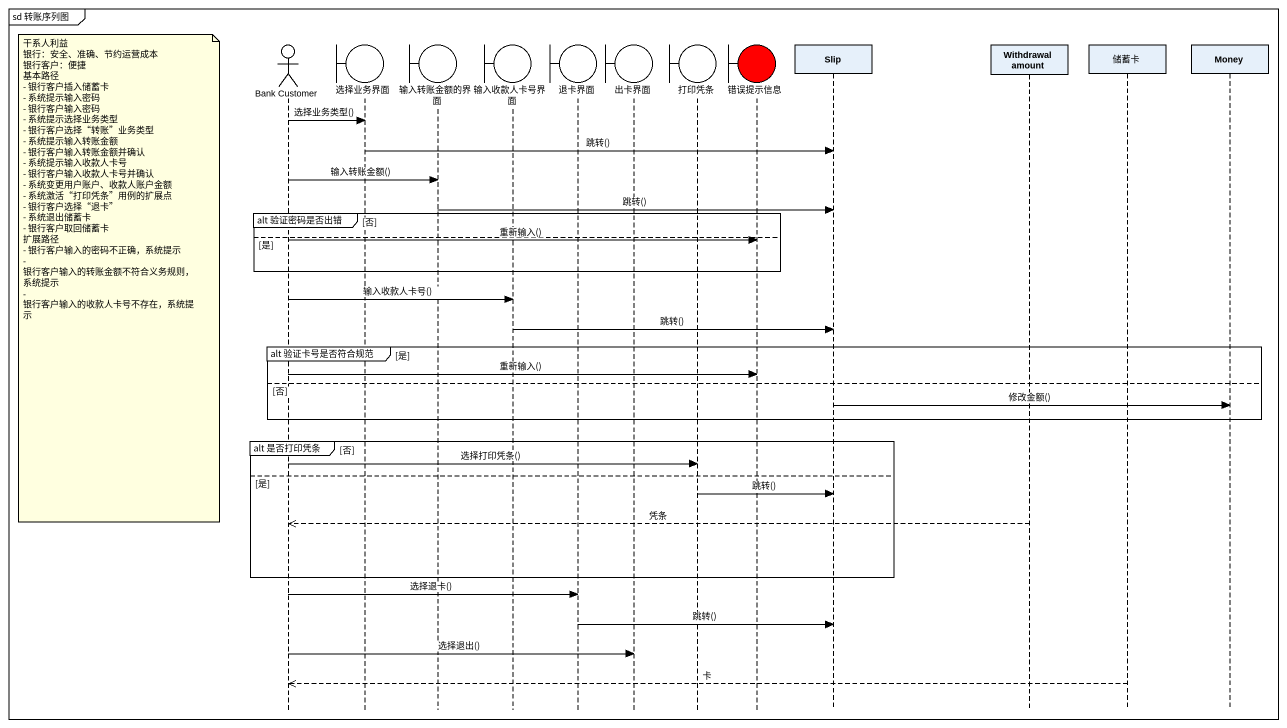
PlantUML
@startuml
mainframe sd 转账序列图
hide footbox
actor "Bank Customer" as Bank_Customer
boundary 选择业务界面
boundary 输入转账金额的界面
boundary 输入收款人卡号界面
boundary 退卡界面
boundary 出卡界面
boundary 打印凭条
boundary 错误提示信息 #FF0000
participant Slip
participant "Withdrawal amount" as Withdrawal_amount
participant 储蓄卡
participant Money

Bank_Customer -> 选择业务界面 : 选择业务类型()
选择业务界面 -> Slip : 跳转()
Bank_Customer -> 输入转账金额的界面 : 输入转账金额()
输入转账金额的界面 -> Slip : 跳转()
group alt 验证密码是否出错 [否]
else 是
  Bank_Customer -> 错误提示信息 : 重新输入()
end
note left of Bank_Customer
  干系人利益
  银行：安全、准确、节约运营成本
  银行客户：便捷
  基本路径
  - 银行客户插入储蓄卡
  - 系统提示输入密码
  - 银行客户输入密码
  - 系统提示选择业务类型
  - 银行客户选择“转账”业务类型
  - 系统提示输入转账金额
  - 银行客户输入转账金额并确认
  - 系统提示输入收款人卡号
  - 银行客户输入收款人卡号并确认
  - 系统变更用户账户、收款人账户金额
  - 系统激活“打印凭条”用例的扩展点
  - 银行客户选择“退卡”
  - 系统退出储蓄卡
  - 银行客户取回储蓄卡
  扩展路径
  - 银行客户输入的密码不正确，系统提示
  - 银行客户输入的转账金额不符合义务规则，系统提示
  - 银行客户输入的收款人卡号不存在，系统提示
end note
Bank_Customer -> 输入收款人卡号界面 : 输入收款人卡号()
输入收款人卡号界面 -> Slip : 跳转()
group alt 验证卡号是否符合规范 [是]
  Bank_Customer -> 错误提示信息 : 重新输入()
else 否
  Slip -> Money : 修改金额()
end
group alt 是否打印凭条 [否]
  Bank_Customer -> 打印凭条 : 选择打印凭条()
else 是
  打印凭条 -> Slip : 跳转()
  Withdrawal_amount -->> Bank_Customer : 凭条
end
Bank_Customer -> 退卡界面 : 选择退卡()
退卡界面 -> Slip : 跳转()
Bank_Customer -> 出卡界面 : 选择退出()
储蓄卡 -->> Bank_Customer : 卡
@enduml
